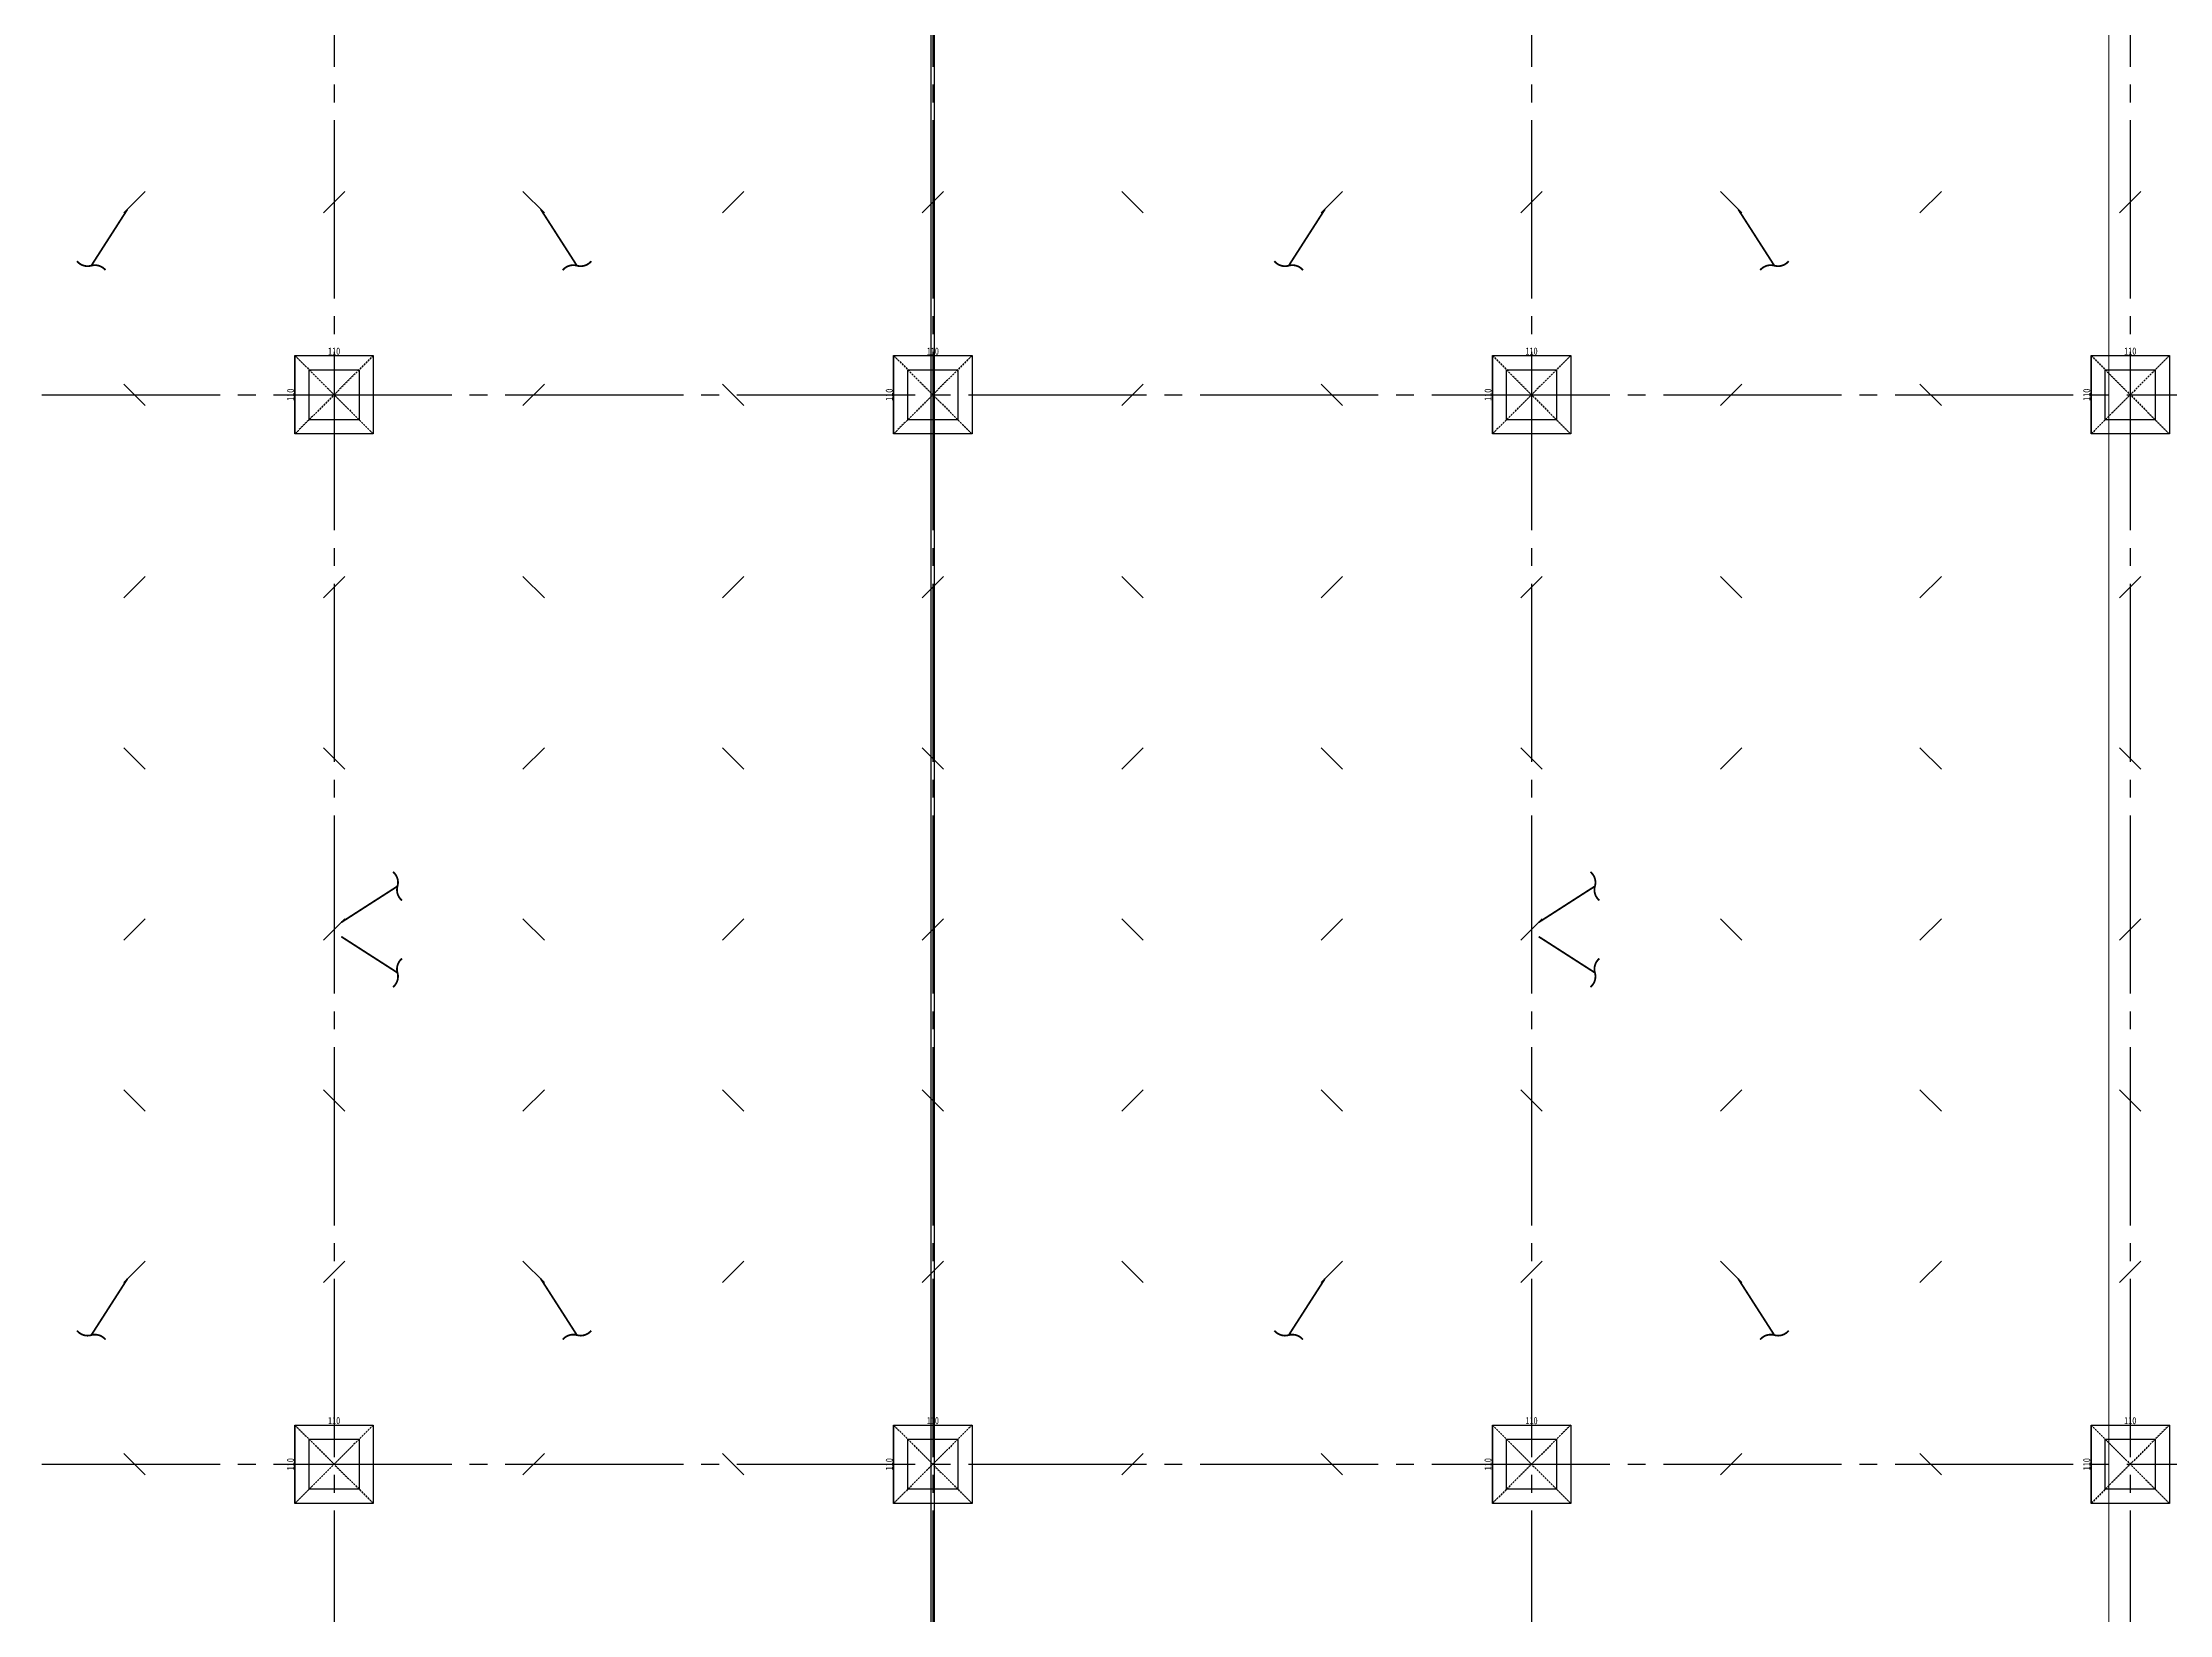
# Model space of a CAD drawing. Header units: millimetres. Extents: x -960 to 39633, y -720 to 12125.
# Drawn here: x 6431 to 9415, y 4289 to 6494 of the extents above; entities that cross this region are included whole.
import ezdxf

# ---------------------------------------------------------------- set-up
doc = ezdxf.new("R2010")
doc.units = ezdxf.units.MM
doc.header["$LTSCALE"] = 100
for name, pattern in [('X-S-FAB-L05$0$COL-CEN-LIN', [3.25, 2.5, -0.25, 0.25, -0.25]), ('X-S-FAB-L05$0$DASHED', [0.75, 0.5, -0.25]), ('X-S-FAB-L05$0$HIDDEN', [0.4, 0.3, -0.1])]:
    doc.linetypes.add(name, pattern=pattern)
for name, color, linetype in [('0-xref', 7, 'Continuous'), ('188K-SM-03-F05-ARCH-PA-Y2257103$0$K-W-P1-3.5-非抗', 200, 'Continuous'), ('X-S-FAB-L05$0$BEAM', 8, 'Continuous'), ('X-S-FAB-L05$0$BLOCK', 8, 'Continuous'), ('X-S-FAB-L05$0$BR-D', 8, 'X-S-FAB-L05$0$DASHED'), ('X-S-FAB-L05$0$CCL', 8, 'X-S-FAB-L05$0$COL-CEN-LIN'), ('X-S-FAB-L05$0$COL', 8, 'Continuous'), ('X-S-FAB-L05$0$COL-S', 8, 'Continuous'), ('X-S-FAB-L05$0$S-FNDN', 8, 'Continuous'), ('X-S-FAB-L05$0$S-鋼柱', 8, 'Continuous'), ('X-S-FAB-L05$0$SLAB', 8, 'Continuous'), ('X-S-FAB-L05$0$斜撐', 8, 'Continuous')]:
    doc.layers.add(name, color=color, linetype=linetype)
doc.layers.add('X-S-FAB-L05$0$XREF', color=8, linetype='Continuous', lineweight=0)
doc.styles.add('X-S-FAB-L05$0$DIM', font='', dxfattribs={"width": 0.8})
doc.styles.get('X-S-FAB-L05$0$DIM').set_extended_font_data('MingLiU')
doc.dimstyles.new('X-S-FAB-L05$0$JJP_005_defpoint', dxfattribs={"dimtxt": 20, "dimasz": 0.5, "dimexe": 0.5, "dimexo": 0.5, "dimgap": 0.5, "dimtad": 1, "dimdsep": 46, "dimtxsty": 'X-S-FAB-L05$0$DIM', "dimblk": 'X-S-FAB-L05$0$_None', "dimcen": 10, "dimclrd": 256, "dimclre": 256, "dimclrt": 256, "dimadec": 0, "dimazin": 0, "dimtfac": 1, "dimtix": 1, "dimtmove": 2, "dimatfit": 3, "dimldrblk": 'X-S-FAB-L05$0$_None', "dimfxl": 0.5, "dimtolj": 1, "dimtzin": 0, "dimarcsym": 0})

# ---------------------------------------------------------------- blocks, each defined once
blk = doc.blocks.new('*D173')
at = {"layer": 'DefPoints', "lineweight": -2, "transparency": 16777216}
blk.add_line((0, 0), (110, 0), dxfattribs=at)
at = {"layer": 'DefPoints', "color": 0, "transparency": 16777216}
for p in [(0, 0), (110, 0), (110, 0)]:
    blk.add_point(p, dxfattribs=at)
at = {"layer": 'DefPoints', "transparency": 16777216, "insert": (55, 6.1), "char_height": 10, "attachment_point": 5, "style": 'X-S-FAB-L05$0$DIM'}
blk.add_mtext('\\A1;110', dxfattribs=at)
blk = doc.blocks.new('X-S-FAB-L05$0$_None')
blk = doc.blocks.new('*D174')
at = {"layer": 'DefPoints', "lineweight": -2, "transparency": 16777216}
blk.add_line((0, 0), (0, -110), dxfattribs=at)
at = {"layer": 'DefPoints', "color": 0, "transparency": 16777216}
for p in [(0, 0), (0, -110), (0, -110)]:
    blk.add_point(p, dxfattribs=at)
at = {"layer": 'DefPoints', "transparency": 16777216, "insert": (-6.1, -55), "char_height": 10, "attachment_point": 5, "rotation": 90, "style": 'X-S-FAB-L05$0$DIM'}
blk.add_mtext('\\A1;110', dxfattribs=at)
blk = doc.blocks.new('X-S-FAB-L05$0$斜撐')
at = {"layer": 'X-S-FAB-L05$0$BR-D', "const_width": 0.5}
blk.add_lwpolyline([(962.11, 215.55, -0.296213), (957.95, 215.19, 0.299957), (953.75, 214.85, 0.006918)], format="xyb", dxfattribs=at)
at = {"layer": 'X-S-FAB-L05$0$BR-D', "linetype": 'ByBlock', "const_width": 0.5}
blk.add_lwpolyline([(964.37, 197.57), (957.95, 215.19)], dxfattribs=at)
blk = doc.blocks.new('X-S-FAB-L05$0$SC1')
at = {"layer": 'DefPoints'}
blk.add_line((27925, 8342.1), (27955, 8312.1), dxfattribs=at)
blk = doc.blocks.new('X-S-FAB-L05$0$VC(C)')
at = {"layer": 'X-S-FAB-L05$0$S-鋼柱', "rotation": 90}
for p in [(14887.1, -21670), (15167.1, -21670), (15727.1, -21670), (16007.1, -21670), (16567.1, -21670), (16847.1, -21670), (17407.1, -21670), (17687.1, -21670), (15447.1, -21940), (16287.1, -21940), (17127.1, -21940), (14887.1, -22210), (15167.1, -22210), (15727.1, -22210), (16007.1, -22210), (16567.1, -22210), (16847.1, -22210), (17407.1, -22210), (17687.1, -22210), (15447.1, -22450), (16287.1, -22450), (17127.1, -22450), (14887.1, -22690), (15167.1, -22690), (15727.1, -22690), (16007.1, -22690), (16567.1, -22690), (16847.1, -22690), (17407.1, -22690), (17687.1, -22690), (15447.1, -22930), (16287.1, -22930), (17127.1, -22930), (14887.1, -23170), (15167.1, -23170), (15727.1, -23170), (16007.1, -23170), (16567.1, -23170), (16847.1, -23170), (17407.1, -23170), (17687.1, -23170), (15447.1, -23440), (16287.1, -23440), (17127.1, -23440)]:
    blk.add_blockref('X-S-FAB-L05$0$SC1', p, dxfattribs=at)
at = {"layer": 'X-S-FAB-L05$0$S-鋼柱'}
for p in [(-20820, -2057.1), (-19980, -2057.1), (-19140, -2057.1), (-21380, -2327.1), (-20540, -2327.1), (-19700, -2327.1), (-18860, -2327.1), (-20820, -2597.1), (-19980, -2597.1), (-19140, -2597.1), (-21380, -2837.1), (-21100, -2837.1), (-20540, -2837.1), (-20260, -2837.1), (-19700, -2837.1), (-19420, -2837.1), (-18860, -2837.1), (-18580, -2837.1), (-20820, -3077.1), (-19980, -3077.1), (-19140, -3077.1), (-21380, -3317.1), (-21100, -3317.1), (-20540, -3317.1), (-20260, -3317.1), (-19700, -3317.1), (-19420, -3317.1), (-18860, -3317.1), (-18580, -3317.1), (-20820, -3557.1), (-19980, -3557.1), (-19140, -3557.1), (-21380, -3827.1), (-20540, -3827.1), (-19700, -3827.1), (-18860, -3827.1)]:
    blk.add_blockref('X-S-FAB-L05$0$SC1', p, dxfattribs=at)
at = {"layer": 'X-S-FAB-L05$0$斜撐'}
for p, xscale, yscale, zscale, rotation in [((2062.8, 8282.6), -5.000000000000004, 5, 5, 167.3146368959792), ((11617.2, 8282.6), 5, 5, 5, 192.6853631040206), ((3742.8, 8282.6), -5.000000000000004, 5, 5, 167.3146368959792), ((13297.2, 8282.6), 5, 5, 5, 192.6853631040206), ((4827.4, 9747.2), 5.000000000000002, 5.000000000000002, 5.000000000000002, 282.6853631040207), ((6507.4, 9747.2), 5.000000000000002, 5.000000000000002, 5.000000000000002, 282.6853631040207), ((4827.4, 752.8), -5, 5, 5, 257.3146368959793), ((6507.4, 752.8), -5, 5, 5, 257.3146368959793), ((2062.8, 6782.6), -5.000000000000004, 5, 5, 167.3146368959792), ((11617.2, 6782.6), 5, 5, 5, 192.6853631040206), ((3742.8, 6782.6), -5.000000000000004, 5, 5, 167.3146368959792), ((13297.2, 6782.6), 5, 5, 5, 192.6853631040206)]:
    blk.add_blockref('X-S-FAB-L05$0$斜撐', p, dxfattribs=dict(at, xscale=xscale, yscale=yscale, zscale=zscale, rotation=rotation))
blk = doc.blocks.new('X-S-FAB-L05$0$板_3_2', base_point=(11935, 9055))
at = {"layer": 'X-S-FAB-L05$0$S-FNDN', "color": 15, "lineweight": 0, "flags": 128}
blk.add_lwpolyline([(11935, 9055), (4350, 9055), (4350, 7470), (9330, 7470), (9330, -55), (11935, -55), (11935, 4530), (11070, 4530), (11070, 5003), (11935, 5003)], close=True, dxfattribs=at)
blk = doc.blocks.new('188K-SM-03-F05-ARCH-PA-Y2257103')
at = {"layer": '188K-SM-03-F05-ARCH-PA-Y2257103$0$K-W-P1-3.5-非抗'}
for p, q in [((7677.5, 732.5), (7677.5, 8265)), ((7682.5, 732.5), (7682.5, 8265))]:
    blk.add_line(p, q, dxfattribs=at)
blk = doc.blocks.new('*U58')
at = {"layer": 'DefPoints', "linetype": 'X-S-FAB-L05$0$HIDDEN', "ltscale": 0.1}
for p, q in [((110, 0), (0, -110)), ((0, 0), (110, -110))]:
    blk.add_line(p, q, dxfattribs=at)
at = {"layer": 'X-S-FAB-L05$0$COL', "ltscale": 0.1}
blk.add_lwpolyline([(0, 0), (110, 0), (110, -110), (0, -110)], close=True, dxfattribs=at)
at = {"layer": 'DefPoints'}
dim = blk.add_linear_dim(base=(0, -110), p1=(0, 0), p2=(0, -110), angle=90, dimstyle='X-S-FAB-L05$0$JJP_005_defpoint', override={"dimtxt": 10}, dxfattribs=at)
dim.commit()
dim.dimension.update_dxf_attribs({"geometry": '*D174', "text_midpoint": (-6.067, -55)})
dim = blk.add_linear_dim(base=(110, 0), p1=(0, 0), p2=(110, 0), dimstyle='X-S-FAB-L05$0$JJP_005_defpoint', override={"dimtxt": 10}, dxfattribs=at)
dim.commit()
dim.dimension.update_dxf_attribs({"geometry": '*D173', "text_midpoint": (55, 6.067)})
blk = doc.blocks.new('X-S-FAB-L05$0$FAB2-L05')
at = {"layer": 'X-S-FAB-L05$0$CCL'}
for p, q in [((-19320, 11005), (-19320, 0)), ((-18480, 11005), (-18480, 0)), ((-17640, 11005), (-17640, 0)), ((-16800, 11005), (-16800, 0)), ((-26880, 6720), (1210, 6720)), ((-26880, 5220), (1210, 5220))]:
    blk.add_line(p, q, dxfattribs=at)
at = {"layer": 'X-S-FAB-L05$0$COL-S'}
for points in [[(-19355, 6755), (-19285, 6755), (-19285, 6685), (-19355, 6685)], [(-18515, 6755), (-18445, 6755), (-18445, 6685), (-18515, 6685)], [(-17675, 6755), (-17605, 6755), (-17605, 6685), (-17675, 6685)], [(-16835, 6755), (-16765, 6755), (-16765, 6685), (-16835, 6685)], [(-19355, 5255), (-19285, 5255), (-19285, 5185), (-19355, 5185)], [(-18515, 5255), (-18445, 5255), (-18445, 5185), (-18515, 5185)], [(-17675, 5255), (-17605, 5255), (-17605, 5185), (-17675, 5185)], [(-16835, 5255), (-16765, 5255), (-16765, 5185), (-16835, 5185)]]:
    blk.add_lwpolyline(points, close=True, dxfattribs=at)
at = {"layer": 'X-S-FAB-L05$0$BEAM'}
for p in [(-19375, 6775), (-18535, 6775), (-17695, 6775), (-16855, 6775), (-19375, 5275), (-18535, 5275), (-17695, 5275), (-16855, 5275)]:
    blk.add_blockref('*U58', p, dxfattribs=at)
blk = doc.blocks.new('X-S-FAB-L05')
at = {"layer": 'X-S-FAB-L05$0$COL-S'}
for points in [[(6805, 6035), (6875, 6035), (6875, 5965), (6805, 5965)], [(7645, 6035), (7715, 6035), (7715, 5965), (7645, 5965)], [(8485, 6035), (8555, 6035), (8555, 5965), (8485, 5965)], [(9325, 6035), (9395, 6035), (9395, 5965), (9325, 5965)], [(6805, 4535), (6875, 4535), (6875, 4465), (6805, 4465)], [(7645, 4535), (7715, 4535), (7715, 4465), (7645, 4465)], [(8485, 4535), (8555, 4535), (8555, 4465), (8485, 4465)], [(9325, 4535), (9395, 4535), (9395, 4465), (9325, 4465)]]:
    blk.add_lwpolyline(points, close=True, dxfattribs=at)
at = {"layer": 'X-S-FAB-L05$0$BEAM'}
for p in [(6785, 6055), (7625, 6055), (8465, 6055), (9305, 6055), (6785, 4555), (7625, 4555), (8465, 4555), (9305, 4555)]:
    blk.add_blockref('*U58', p, dxfattribs=at)
at = {"layer": 'X-S-FAB-L05$0$BLOCK'}
blk.add_blockref('X-S-FAB-L05$0$FAB2-L05', (26160, -720), dxfattribs=at)
at = {"layer": 'X-S-FAB-L05$0$SLAB', "color": 15, "lineweight": 0}
blk.add_blockref('X-S-FAB-L05$0$板_3_2', (11935, 9055), dxfattribs=at)
at = {"layer": 'X-S-FAB-L05$0$XREF'}
blk.add_blockref('X-S-FAB-L05$0$VC(C)', (0, 0), dxfattribs=at)

msp = doc.modelspace()

# ---------------------------------------------------------------- block references
msp.add_blockref('188K-SM-03-F05-ARCH-PA-Y2257103', (0, 0))
at = {"layer": '0-xref'}
msp.add_blockref('X-S-FAB-L05', (0, 0), dxfattribs=at)

doc.saveas('drawing.dxf')
